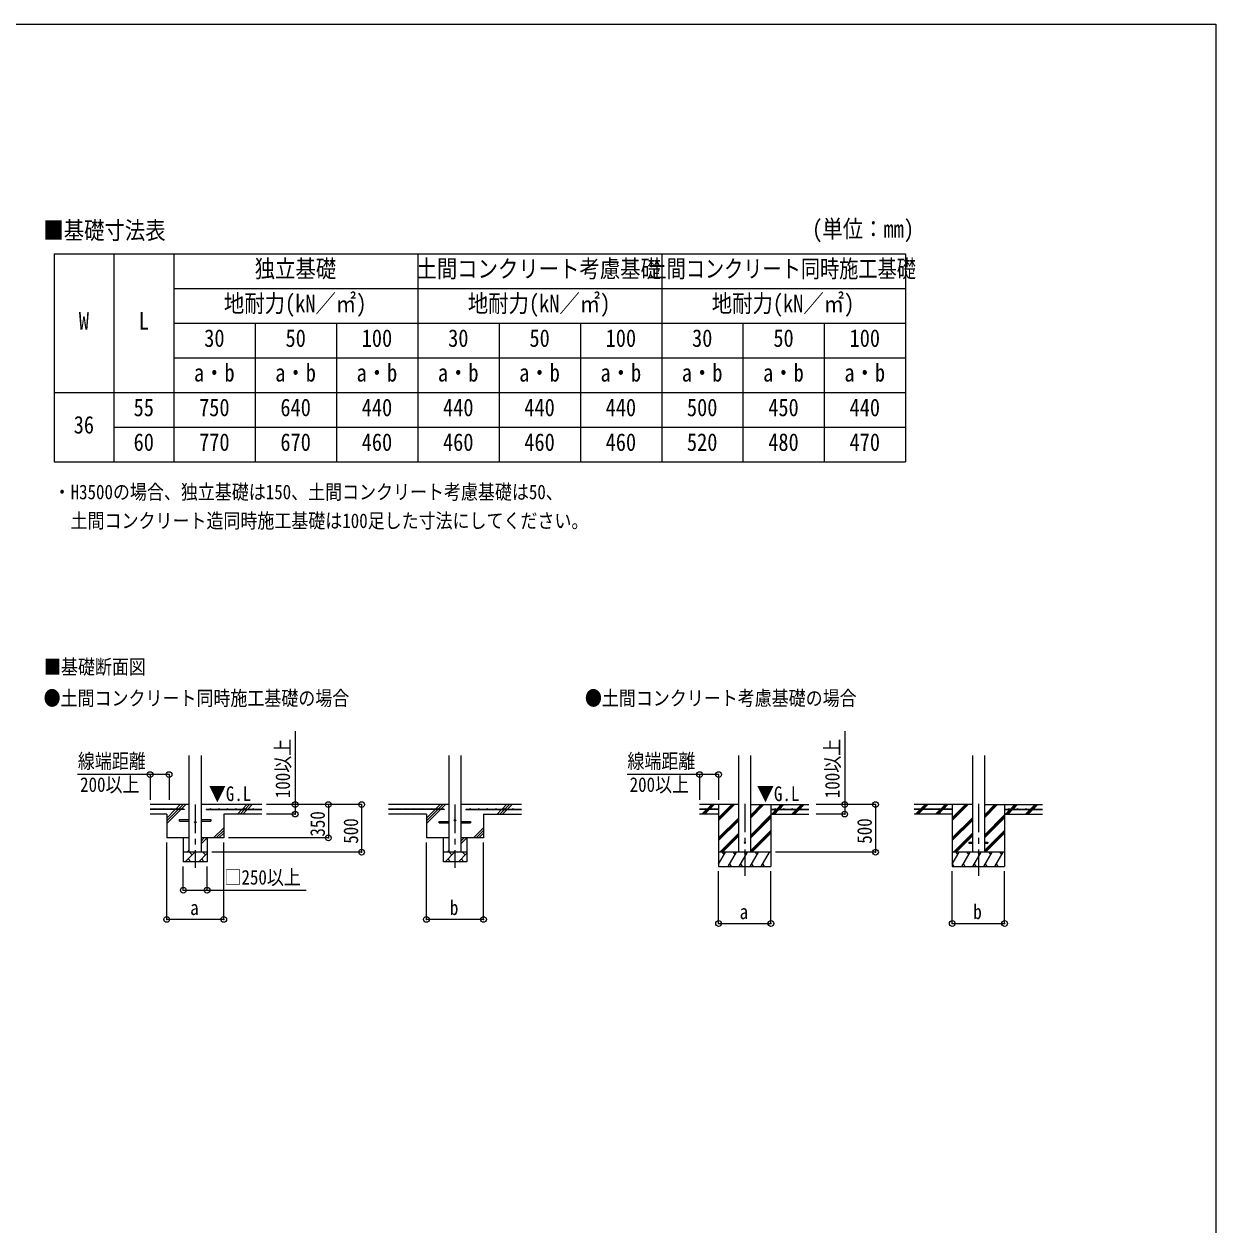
# Model space of a CAD drawing. Units: millimetres at full size, sheet at 1:60. Extents: x -16864 to 16864, y -11640 to 11640.
# Drawn here: x 3482 to 16016, y -986 to 11640 of the extents above; entities that cross this region are included whole.
import ezdxf
from ezdxf.enums import TextEntityAlignment as Align

# ---------------------------------------------------------------- set-up
doc = ezdxf.new("R2010")
doc.units = ezdxf.units.MM
doc.header["$LTSCALE"] = 60
doc.header["$PDMODE"] = 32
doc.header["$PDSIZE"] = 60
doc.linetypes.add('CHAIN1', pattern=[8, 5, -1, 1, -1])
for name, color, linetype, lineweight in [('0-D', 7, 'Continuous', 9), ('0-E', 7, 'Continuous', 9), ('F-0', 7, 'Continuous', 9)]:
    doc.layers.add(name, color=color, linetype=linetype, lineweight=lineweight)
doc.styles.add('ＭＳ ゴシック', font='')
doc.styles.get('ＭＳ ゴシック').set_extended_font_data('MS Gothic')

msp = doc.modelspace()

# ---------------------------------------------------------------- linework, layer by layer
at = {"layer": '0-D'}
for p, q in [((3797.08, 9223.9), (12752.08, 9223.9)), ((3797.08, 9223.9), (3797.08, 7036.9)), ((4427.08, 9223.9), (4427.08, 7036.9)), ((5057.08, 9223.9), (5057.08, 7036.9)), ((7622.08, 9223.9), (7622.08, 7036.9)), ((10187.08, 9223.9), (10187.08, 7036.9)), ((12752.08, 9223.9), (12752.08, 7036.9)), ((5057.08, 8859.4), (12752.08, 8859.4)), ((5057.08, 8494.9), (12752.08, 8494.9)), ((5912.08, 8494.9), (5912.08, 7036.9)), ((6767.08, 8494.9), (6767.08, 7036.9)), ((8477.08, 8494.9), (8477.08, 7036.9)), ((9332.08, 8494.9), (9332.08, 7036.9)), ((11042.08, 8494.9), (11042.08, 7036.9)), ((11897.08, 8494.9), (11897.08, 7036.9)), ((5057.08, 8130.4), (12752.08, 8130.4)), ((3797.08, 7765.9), (12752.08, 7765.9)), ((4427.08, 7401.4), (12752.08, 7401.4)), ((3797.08, 7036.9), (12752.08, 7036.9))]:
    msp.add_line(p, q, dxfattribs=at)
at = {"layer": '0-E', "color": 6}
for p, q in [((6332.92, 4204.75), (6332.92, 3333.34)), ((12111.55, 4204.75), (12111.55, 3333.34)), ((4806.92, 3748.6), (4806.92, 3483.34)), ((5006.92, 3748.6), (4806.92, 3748.6)), ((5006.92, 3748.6), (5006.92, 3483.34)), ((10585.55, 3748.6), (10585.55, 3483.34)), ((10785.55, 3748.6), (10585.55, 3748.6)), ((10785.55, 3748.6), (10785.55, 3483.34)), ((7031.92, 3433.34), (6031.92, 3433.34)), ((12435.55, 3433.34), (11810.55, 3433.34)), ((6332.92, 3333.34), (6031.92, 3333.34)), ((12111.55, 3333.34), (11810.55, 3333.34)), ((4981.92, 2226.38), (4981.92, 3033.34)), ((5581.92, 2226.38), (5581.92, 3033.34)), ((7713.45, 2226.38), (7713.45, 3033.34)), ((8313.45, 2226.38), (8313.45, 3033.34)), ((5156.92, 2533.34), (5156.92, 2783.34)), ((5406.92, 2533.34), (5406.92, 2783.34)), ((10785.55, 2183.34), (10785.55, 2733.34)), ((11335.55, 2183.34), (11335.55, 2733.34)), ((13242.93, 2183.34), (13242.93, 2733.34)), ((13792.93, 2183.34), (13792.93, 2733.34)), ((5156.92, 2533.34), (5406.92, 2533.34)), ((5581.92, 2226.38), (4981.92, 2226.38)), ((8313.45, 2226.38), (7713.45, 2226.38)), ((10785.55, 2183.34), (11335.55, 2183.34)), ((13242.93, 2183.34), (13792.93, 2183.34))]:
    msp.add_line(p, q, dxfattribs=at)
at = {"layer": '0-E', "color": 4}
for p, q in [((5219.42, 2933.34), (5219.42, 3951.44)), ((5344.42, 3951.44), (5344.42, 2933.34)), ((7950.95, 2933.34), (7950.95, 3951.44)), ((8075.95, 3951.44), (8075.95, 2933.34)), ((10998.05, 2933.34), (10998.05, 3951.44)), ((11123.05, 2933.34), (11123.05, 3951.44)), ((13455.43, 3951.44), (13455.43, 2933.34)), ((13580.43, 3951.44), (13580.43, 2933.34)), ((5116.92, 3276.34), (5219.42, 3276.34)), ((5116.92, 3260.34), (5116.92, 3276.34)), ((5116.92, 3260.34), (5219.42, 3260.34)), ((5344.42, 3276.34), (5446.92, 3276.34)), ((5344.42, 3260.34), (5446.92, 3260.34)), ((5446.92, 3276.34), (5446.92, 3260.34)), ((7848.45, 3256.34), (7950.95, 3256.34)), ((7848.45, 3240.34), (7848.45, 3256.34)), ((7848.45, 3240.34), (7950.95, 3240.34)), ((8075.95, 3256.34), (8178.45, 3256.34)), ((8075.95, 3240.34), (8178.45, 3240.34)), ((8178.45, 3256.34), (8178.45, 3240.34)), ((13417.93, 3037.84), (13417.93, 3028.84)), ((13417.93, 3037.84), (13455.43, 3037.84)), ((13580.43, 3037.84), (13617.93, 3037.84)), ((13617.93, 3037.84), (13617.93, 3028.84)), ((13417.93, 3028.84), (13455.43, 3028.84)), ((13580.43, 3028.84), (13617.93, 3028.84))]:
    msp.add_line(p, q, dxfattribs=at)
at = {"layer": '0-E', "color": 6, "lineweight": 18}
for p, q in [((4806.92, 3748.6), (4044.37, 3748.6)), ((10585.55, 3748.6), (9823, 3748.6)), ((5406.92, 2533.34), (6450.01, 2533.34))]:
    msp.add_line(p, q, dxfattribs=at)
at = {"layer": '0-E'}
for p, q in [((5219.42, 3433.34), (4806.92, 3433.34)), ((5077.85, 3385.84), (5125.35, 3433.34)), ((5106.13, 3385.84), (5153.63, 3433.34)), ((5134.42, 3385.84), (5181.92, 3433.34)), ((5981.92, 3433.34), (5344.42, 3433.34)), ((5777.85, 3385.84), (5825.35, 3433.34)), ((5806.13, 3385.84), (5853.63, 3433.34)), ((5834.42, 3385.84), (5881.92, 3433.34)), ((7950.95, 3433.34), (7313.45, 3433.34)), ((7809.38, 3385.84), (7856.88, 3433.34)), ((7837.67, 3385.84), (7885.17, 3433.34)), ((7865.95, 3385.84), (7913.45, 3433.34)), ((8713.45, 3433.34), (8075.95, 3433.34)), ((8509.38, 3385.84), (8556.88, 3433.34)), ((8537.67, 3385.84), (8585.17, 3433.34)), ((8565.95, 3385.84), (8613.45, 3433.34)), ((10998.05, 3433.34), (10585.55, 3433.34)), ((10664.51, 3385.84), (10712.01, 3433.34)), ((10678.65, 3385.84), (10726.15, 3433.34)), ((10692.79, 3385.84), (10740.3, 3433.34)), ((10785.55, 3433.34), (10785.55, 2783.34)), ((10785.55, 3266.46), (10952.43, 3433.34)), ((10785.55, 3280.6), (10938.29, 3433.34)), ((10785.55, 3294.75), (10924.14, 3433.34)), ((11123.05, 3295.59), (11260.8, 3433.34)), ((11123.05, 3309.74), (11246.65, 3433.34)), ((11123.05, 3323.88), (11232.51, 3433.34)), ((11123.05, 3433.34), (11735.55, 3433.34)), ((11335.55, 3433.34), (11335.55, 2783.34)), ((11397.14, 3385.84), (11444.64, 3433.34)), ((11411.28, 3385.84), (11458.79, 3433.34)), ((11425.43, 3385.84), (11472.93, 3433.34)), ((11609.27, 3385.84), (11656.78, 3433.34)), ((11623.42, 3385.84), (11670.92, 3433.34)), ((11637.56, 3385.84), (11685.06, 3433.34)), ((13455.43, 3433.34), (12842.93, 3433.34)), ((12909.77, 3385.84), (12957.27, 3433.34)), ((12928.77, 3390.7), (12971.41, 3433.34)), ((12938.05, 3385.84), (12985.55, 3433.34)), ((13121.9, 3385.84), (13169.4, 3433.34)), ((13136.04, 3385.84), (13183.54, 3433.34)), ((13150.18, 3385.84), (13197.68, 3433.34)), ((13242.93, 3433.34), (13242.93, 2783.34)), ((13242.93, 3266.46), (13409.82, 3433.34)), ((13242.93, 3280.6), (13395.67, 3433.34)), ((13242.93, 3294.75), (13381.53, 3433.34)), ((13580.43, 3295.59), (13718.18, 3433.34)), ((13580.43, 3309.74), (13704.04, 3433.34)), ((13580.43, 3323.88), (13689.9, 3433.34)), ((13580.43, 3433.34), (14192.93, 3433.34)), ((13792.93, 3433.34), (13792.93, 2783.34)), ((13854.53, 3385.84), (13902.03, 3433.34)), ((13868.67, 3385.84), (13916.17, 3433.34)), ((13882.82, 3385.84), (13930.32, 3433.34)), ((14066.66, 3385.84), (14114.16, 3433.34)), ((14080.81, 3385.84), (14128.31, 3433.34)), ((14094.95, 3385.84), (14142.45, 3433.34)), ((4981.92, 3333.34), (4806.92, 3333.34)), ((4981.92, 3233.34), (5129.42, 3380.84)), ((4981.92, 3289.91), (5072.85, 3380.84)), ((4981.92, 3261.63), (5101.13, 3380.84)), ((4981.92, 3333.34), (4981.92, 3083.34)), ((5981.92, 3333.34), (5581.92, 3333.34)), ((5581.92, 3333.34), (5581.92, 3083.34)), ((5725.35, 3333.34), (5772.85, 3380.84)), ((5753.63, 3333.34), (5801.13, 3380.84)), ((5781.92, 3333.34), (5829.42, 3380.84)), ((7713.45, 3333.34), (7313.45, 3333.34)), ((7713.45, 3233.34), (7860.95, 3380.84)), ((7713.45, 3289.91), (7804.38, 3380.84)), ((7713.45, 3261.63), (7832.67, 3380.84)), ((7713.45, 3333.34), (7713.45, 3083.34)), ((8313.45, 3333.34), (8313.45, 3083.34)), ((8313.45, 3333.34), (8713.45, 3333.34)), ((8456.88, 3333.34), (8504.38, 3380.84)), ((8485.17, 3333.34), (8532.67, 3380.84)), ((8513.45, 3333.34), (8560.95, 3380.84)), ((10785.55, 3333.34), (10585.55, 3333.34)), ((10613.41, 3334.75), (10659.51, 3380.84)), ((10626.15, 3333.34), (10673.65, 3380.84)), ((10640.29, 3333.34), (10687.79, 3380.84)), ((10785.55, 3082.62), (10998.05, 3295.11)), ((11123.05, 3111.75), (11335.55, 3324.25)), ((11123.05, 3097.61), (11335.55, 3310.1)), ((11123.05, 3083.46), (11335.55, 3295.96)), ((11335.55, 3333.34), (11735.55, 3333.34)), ((11344.64, 3333.34), (11392.14, 3380.84)), ((11358.78, 3333.34), (11406.28, 3380.84)), ((11372.93, 3333.34), (11420.43, 3380.84)), ((11556.77, 3333.34), (11604.27, 3380.84)), ((11570.92, 3333.34), (11618.42, 3380.84)), ((11585.06, 3333.34), (11632.56, 3380.84)), ((13242.93, 3333.34), (12842.93, 3333.34)), ((12857.27, 3333.34), (12904.77, 3380.84)), ((12871.41, 3333.34), (12918.91, 3380.84)), ((12885.55, 3333.34), (12933.05, 3380.84)), ((13070.8, 3334.75), (13116.9, 3380.84)), ((13083.54, 3333.34), (13131.04, 3380.84)), ((13097.68, 3333.34), (13145.18, 3380.84)), ((13242.93, 3082.62), (13455.43, 3295.11)), ((13580.43, 3111.75), (13792.93, 3324.25)), ((13580.43, 3097.61), (13792.93, 3310.1)), ((13580.43, 3083.46), (13792.93, 3295.96)), ((13792.93, 3333.34), (14192.93, 3333.34)), ((13802.03, 3333.34), (13849.53, 3380.84)), ((13816.17, 3333.34), (13863.67, 3380.84)), ((13830.32, 3333.34), (13877.82, 3380.84)), ((14014.16, 3333.34), (14061.66, 3380.84)), ((14028.31, 3333.34), (14075.81, 3380.84)), ((14042.45, 3333.34), (14089.95, 3380.84)), ((5475.35, 3083.34), (5581.92, 3189.91)), ((5503.63, 3083.34), (5581.92, 3161.63)), ((8206.88, 3083.34), (8313.45, 3189.91)), ((8235.17, 3083.34), (8313.45, 3161.63)), ((10785.55, 3068.47), (10998.05, 3280.97)), ((10785.55, 3054.33), (10998.05, 3266.83)), ((11123.05, 2949.62), (11335.55, 3162.12)), ((13242.93, 3068.47), (13455.43, 3280.97)), ((13242.93, 3054.33), (13455.43, 3266.83)), ((13580.43, 2949.62), (13792.93, 3162.12)), ((5219.42, 3083.34), (4981.92, 3083.34)), ((5156.92, 3083.34), (5156.92, 2833.34)), ((5344.42, 3021.68), (5406.08, 3083.34)), ((5344.42, 3049.96), (5377.8, 3083.34)), ((5581.92, 3083.34), (5344.42, 3083.34)), ((5406.92, 3083.34), (5406.92, 2833.34)), ((5531.92, 3083.34), (5581.92, 3133.34)), ((7950.95, 3083.34), (7713.45, 3083.34)), ((7888.45, 3083.34), (7888.45, 2833.34)), ((8075.95, 3021.68), (8137.62, 3083.34)), ((8075.95, 3049.96), (8109.34, 3083.34)), ((8313.45, 3083.34), (8075.95, 3083.34)), ((8138.45, 3083.34), (8138.45, 2833.34)), ((8263.45, 3083.34), (8313.45, 3133.34)), ((10798.4, 2933.34), (10998.05, 3132.98)), ((10812.55, 2933.34), (10998.05, 3118.84)), ((10826.69, 2933.34), (10998.05, 3104.7)), ((11123.05, 2935.48), (11335.55, 3147.97)), ((11135.05, 2933.34), (11335.55, 3133.83)), ((13255.79, 2933.34), (13455.43, 3132.98)), ((13269.93, 2933.34), (13455.43, 3118.84)), ((13284.08, 2933.34), (13455.43, 3104.7)), ((13580.43, 2935.48), (13792.93, 3147.97)), ((13592.44, 2933.34), (13792.93, 3133.83)), ((5406.92, 2933.34), (5156.92, 2933.34)), ((5177.65, 2833.34), (5277.65, 2933.34)), ((5199.51, 2933.34), (5219.42, 2953.24)), ((5249.1, 2904.79), (5220.54, 2933.34)), ((5319.07, 2833.34), (5406.92, 2921.19)), ((5390.52, 2904.79), (5361.97, 2933.34)), ((8138.45, 2933.34), (7888.45, 2933.34)), ((7909.19, 2833.34), (8009.19, 2933.34)), ((7931.05, 2933.34), (7950.95, 2953.24)), ((7980.63, 2904.79), (7952.08, 2933.34)), ((8050.61, 2833.34), (8138.45, 2921.19)), ((8122.06, 2904.79), (8093.5, 2933.34)), ((11335.55, 2933.34), (10785.55, 2933.34)), ((10785.55, 2807.89), (10857.97, 2933.34)), ((10842.97, 2907.36), (10827.97, 2933.34)), ((10886.84, 2783.34), (10973.44, 2933.34)), ((10958.44, 2907.36), (10943.44, 2933.34)), ((11002.31, 2783.34), (11088.91, 2933.34)), ((11073.91, 2907.36), (11058.91, 2933.34)), ((11117.78, 2783.34), (11204.38, 2933.34)), ((11189.38, 2907.36), (11174.38, 2933.34)), ((11233.25, 2783.34), (11319.85, 2933.34)), ((11289.85, 2933.34), (11289.85, 2933.34)), ((13792.93, 2933.34), (13242.93, 2933.34)), ((13242.93, 2807.89), (13315.36, 2933.34)), ((13300.36, 2907.36), (13285.36, 2933.34)), ((13344.23, 2783.34), (13430.83, 2933.34)), ((13415.83, 2907.36), (13400.83, 2933.34)), ((13459.7, 2783.34), (13546.3, 2933.34)), ((13531.3, 2907.36), (13516.3, 2933.34)), ((13575.17, 2783.34), (13661.77, 2933.34)), ((13646.77, 2907.36), (13631.77, 2933.34)), ((13690.64, 2783.34), (13777.24, 2933.34)), ((13762.24, 2907.36), (13747.24, 2933.34)), ((5406.92, 2833.34), (5156.92, 2833.34)), ((5206.2, 2861.9), (5234.76, 2833.34)), ((5347.63, 2861.9), (5376.18, 2833.34)), ((8138.45, 2833.34), (7888.45, 2833.34)), ((7937.74, 2861.9), (7966.3, 2833.34)), ((8079.16, 2861.9), (8107.72, 2833.34)), ((10785.55, 2783.34), (11335.55, 2783.34)), ((10901.84, 2809.32), (10916.84, 2783.34)), ((11017.31, 2809.32), (11032.31, 2783.34)), ((11132.78, 2809.32), (11147.78, 2783.34)), ((11248.25, 2809.32), (11263.25, 2783.34)), ((13242.93, 2783.34), (13792.93, 2783.34)), ((13243.76, 2809.32), (13258.76, 2783.34)), ((13359.23, 2809.32), (13374.23, 2783.34)), ((13474.7, 2809.32), (13489.7, 2783.34)), ((13590.17, 2809.32), (13605.17, 2783.34)), ((13705.64, 2809.32), (13720.64, 2783.34))]:
    msp.add_line(p, q, dxfattribs=at)
at = {"layer": '0-E', "linetype": 'CHAIN1'}
for p, q in [((5281.92, 3433.34), (5281.92, 2767.39)), ((8013.45, 3433.34), (8013.45, 2767.39)), ((11060.55, 3442.55), (11060.55, 2683.34)), ((13517.93, 3442.55), (13517.93, 2683.34))]:
    msp.add_line(p, q, dxfattribs=at)
at = {"layer": '0-E', "color": 3}
for p, q in [((5166.92, 3385.84), (4806.92, 3385.84)), ((5166.92, 3380.84), (4806.92, 3380.84)), ((5166.92, 3385.84), (5166.92, 3380.84)), ((5396.92, 3385.84), (5981.92, 3385.84)), ((5396.92, 3385.84), (5396.92, 3380.84)), ((5396.92, 3380.84), (5981.92, 3380.84)), ((7898.45, 3385.84), (7313.45, 3385.84)), ((7898.45, 3380.84), (7313.45, 3380.84)), ((7898.45, 3385.84), (7898.45, 3380.84)), ((8128.45, 3385.84), (8713.45, 3385.84)), ((8128.45, 3385.84), (8128.45, 3380.84)), ((8128.45, 3380.84), (8713.45, 3380.84)), ((10785.55, 3385.84), (10585.55, 3385.84)), ((10785.55, 3380.84), (10585.55, 3380.84)), ((10785.55, 3385.84), (10785.55, 3380.84)), ((11335.55, 3385.84), (11735.55, 3385.84)), ((11335.55, 3385.84), (11335.55, 3380.84)), ((11335.55, 3380.84), (11735.55, 3380.84)), ((13242.93, 3385.84), (12842.93, 3385.84)), ((13242.93, 3380.84), (12842.93, 3380.84)), ((12923.91, 3385.84), (12925.58, 3387.51)), ((13242.93, 3385.84), (13242.93, 3380.84)), ((13792.93, 3385.84), (14192.93, 3385.84)), ((13792.93, 3385.84), (13792.93, 3380.84)), ((13792.93, 3380.84), (14192.93, 3380.84))]:
    msp.add_line(p, q, dxfattribs=at)
at = {"layer": '0-E', "color": 6}
for points in [[(7031.92, 3433.34), (7031.92, 2933.34), (5456.92, 2933.34)], [(6681.92, 3433.34), (6681.92, 3083.34), (5631.92, 3083.34)], [(12435.55, 3433.34), (12435.55, 2933.34), (11385.55, 2933.34)]]:
    msp.add_lwpolyline(points, dxfattribs=at)
at = {"layer": '0-E', "color": 3}
for centre in [(4851.92, 3388.34), (4941.92, 3388.34), (5031.92, 3388.34), (5121.92, 3388.34), (5441.92, 3388.34), (5531.92, 3388.34), (5621.92, 3388.34), (5711.92, 3388.34), (5801.92, 3388.34), (5891.92, 3388.34), (7403.45, 3388.34), (7493.45, 3388.34), (7583.45, 3388.34), (7673.45, 3388.34), (7763.45, 3388.34), (7853.45, 3388.34), (8173.45, 3388.34), (8263.45, 3388.34), (8353.45, 3388.34), (8443.45, 3388.34), (8533.45, 3388.34), (8623.45, 3388.34), (10650.55, 3388.34), (10740.55, 3388.34), (11380.55, 3388.34), (11470.55, 3388.34), (11560.55, 3388.34), (11650.55, 3388.34), (12927.93, 3388.34), (13017.93, 3388.34), (13107.93, 3388.34), (13197.93, 3388.34), (13837.93, 3388.34), (13927.93, 3388.34), (14017.93, 3388.34), (14107.93, 3388.34)]:
    msp.add_circle(centre, 2.5, dxfattribs=at)
at = {"layer": '0-E', "color": 4}
for centre in [(5281.92, 3248.34), (8013.45, 3268.34)]:
    msp.add_circle(centre, 8, dxfattribs=at)
at = {"layer": '0-E'}
msp.add_circle((11060.55, 3033.34), 5, dxfattribs=at)
at = {"layer": '0-E', "color": 6}
for p in [(4806.92, 3748.6), (5006.92, 3748.6), (10585.55, 3748.6), (10785.55, 3748.6), (6332.92, 3433.34), (6681.92, 3433.34), (7031.92, 3433.34), (12111.55, 3433.34), (12435.55, 3433.34), (6332.92, 3333.34), (12111.55, 3333.34), (6681.92, 3083.34), (7031.92, 2933.34), (12435.55, 2933.34), (5156.92, 2533.34), (5406.92, 2533.34), (4981.92, 2226.38), (5581.92, 2226.38), (7713.45, 2226.38), (8313.45, 2226.38), (10785.55, 2183.34), (11335.55, 2183.34), (13242.93, 2183.34), (13792.93, 2183.34)]:
    msp.add_point(p, dxfattribs=at)
at = {"layer": 'F-0', "color": 5, "lineweight": 5}
for p, q in [((-16864.12, 11640), (16015.88, 11640)), ((16015.88, 11640), (16015.88, -11640))]:
    msp.add_line(p, q, dxfattribs=at)

# ---------------------------------------------------------------- texts
at = {"layer": '0-D', "style": 'ＭＳ ゴシック'}
for s, height, width, p in [('(単位：mm)', 184.8, 0.85, (11769.94, 9338.9)), ('■基礎寸法表', 184.8, 0.85, (3685.07, 9322.55)), ('独立基礎', 184.8, 0.85, (5907.58, 8919.4)), ('土間コンクリート考慮基礎', 184.8, 0.85, (7608.58, 8919.4)), ('土間コンクリート同時施工基礎', 184.8, 0.8, (10037.38, 8919.4)), ('地耐力(kN／㎡)', 184.8, 0.85, (5583.58, 8554.9)), ('地耐力(kN／㎡)', 184.8, 0.85, (8148.58, 8554.9)), ('地耐力(kN／㎡)', 184.8, 0.85, (10713.58, 8554.9)), ('W', 184.8, 0.85, (4058.08, 8372.65)), ('L', 184.8, 0.85, (4688.08, 8372.65)), ('30', 184.8, 0.85, (5376.58, 8190.4)), ('50', 184.8, 0.85, (6231.58, 8190.4)), ('100', 184.8, 0.85, (7032.58, 8190.4)), ('30', 184.8, 0.85, (7941.58, 8190.4)), ('50', 184.8, 0.85, (8796.58, 8190.4)), ('100', 184.8, 0.85, (9597.58, 8190.4)), ('30', 184.8, 0.85, (10506.58, 8190.4)), ('50', 184.8, 0.85, (11361.58, 8190.4)), ('100', 184.8, 0.85, (12162.58, 8190.4)), ('a・b', 184.8, 0.85, (5268.58, 7825.9)), ('a・b', 184.8, 0.85, (6123.58, 7825.9)), ('a・b', 184.8, 0.85, (6978.58, 7825.9)), ('a・b', 184.8, 0.85, (7833.58, 7825.9)), ('a・b', 184.8, 0.85, (8688.58, 7825.9)), ('a・b', 184.8, 0.85, (9543.58, 7825.9)), ('a・b', 184.8, 0.85, (10398.58, 7825.9)), ('a・b', 184.8, 0.85, (11253.58, 7825.9)), ('a・b', 184.8, 0.85, (12108.58, 7825.9)), ('55', 184.8, 0.85, (4634.08, 7461.4)), ('750', 184.8, 0.85, (5322.58, 7461.4)), ('640', 184.8, 0.85, (6177.58, 7461.4)), ('440', 184.8, 0.85, (7032.58, 7461.4)), ('440', 184.8, 0.85, (7887.58, 7461.4)), ('440', 184.8, 0.85, (8742.58, 7461.4)), ('440', 184.8, 0.85, (9597.58, 7461.4)), ('500', 184.8, 0.85, (10452.58, 7461.4)), ('450', 184.8, 0.85, (11307.58, 7461.4)), ('440', 184.8, 0.85, (12162.58, 7461.4)), ('36', 184.8, 0.85, (4004.08, 7279.15)), ('60', 184.8, 0.85, (4634.08, 7096.9)), ('770', 184.8, 0.85, (5322.58, 7096.9)), ('670', 184.8, 0.85, (6177.58, 7096.9)), ('460', 184.8, 0.85, (7032.58, 7096.9)), ('460', 184.8, 0.85, (7887.58, 7096.9)), ('460', 184.8, 0.85, (8742.58, 7096.9)), ('460', 184.8, 0.85, (9597.58, 7096.9)), ('520', 184.8, 0.85, (10452.58, 7096.9)), ('480', 184.8, 0.85, (11307.58, 7096.9)), ('470', 184.8, 0.85, (12162.58, 7096.9)), ('・H3500の場合、独立基礎は150、土間コンクリート考慮基礎は50、', 154, 0.85, (3793.07, 6597.29)), ('\u3000土間コンクリート造同時施工基礎は100足した寸法にしてください。', 154, 0.85, (3793.07, 6294.73))]:
    msp.add_text(s, height=height, dxfattribs=dict(at, width=width)).set_placement(p, align=Align.BOTTOM_LEFT)
at = {"layer": '0-E', "style": 'ＭＳ ゴシック', "width": 0.85}
for s, p in [('■基礎断面図', (3691.85, 4758.38)), ('●土間コンクリート同時施工基礎の場合', (3687.96, 4429.18)), ('●土間コンクリート考慮基礎の場合', (9380.16, 4429.18)), ('線端距離', (4047.96, 3767.07)), ('線端距離', (9826.59, 3767.07)), ('200以上', (4071.64, 3520.63)), ('200以上', (9850.27, 3520.63)), ('▼G.L', (5425.61, 3424.76)), ('▼G.L', (11188.93, 3424.76)), ('□250以上', (5589.91, 2545.93)), ('b', (7960.2, 2226.63)), ('a', (5228.67, 2226.63)), ('a', (11006.8, 2183.6)), ('b', (13464.18, 2183.6))]:
    msp.add_text(s, height=154, dxfattribs=at).set_placement(p, align=Align.BOTTOM_LEFT)
for s, p in [('100以上', (6325.27, 3501.12)), ('100以上', (12104.22, 3501.12)), ('350', (6691.21, 3097.09)), ('500', (7041.21, 3022.09)), ('500', (12442.6, 3022.09))]:
    msp.add_text(s, height=154, rotation=90, dxfattribs=at).set_placement(p, align=Align.BOTTOM_LEFT)

doc.saveas('drawing.dxf')
